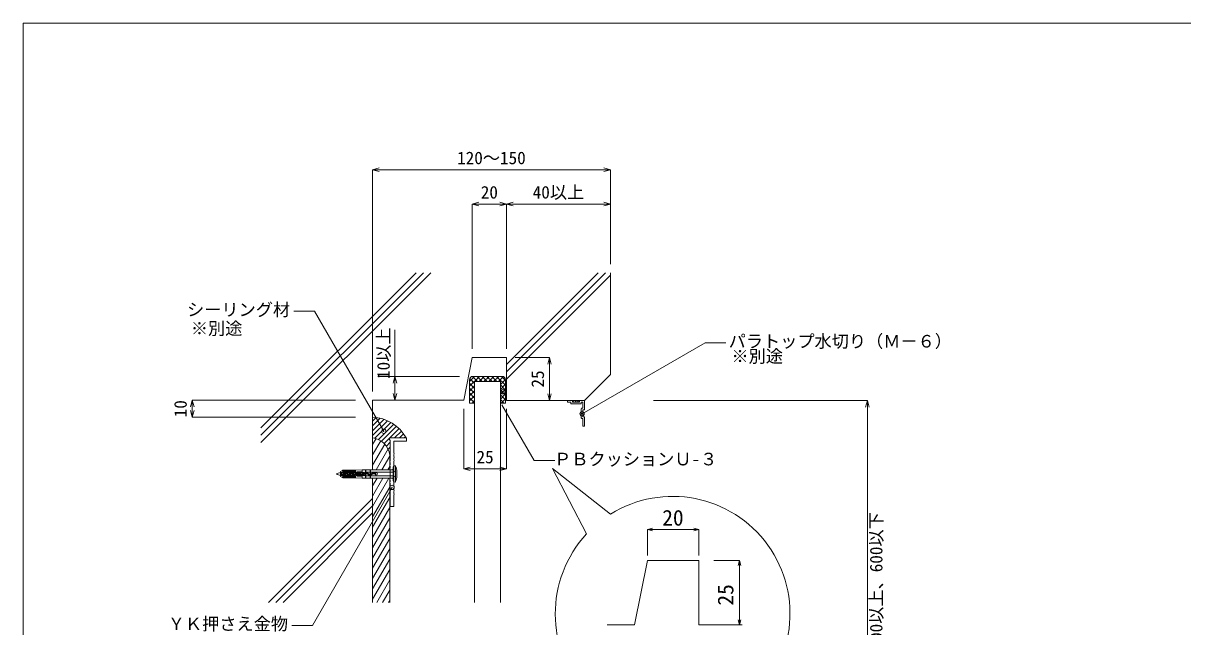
# Model space of a CAD drawing. Units: millimetres, scale not verified, with parts at other scales. Extents: x -675 to 675, y -471 to 460.
# Drawn here: x -675 to 0, y 109 to 460 of the extents above; entities that cross this region are included whole.
import ezdxf
from ezdxf.enums import TextEntityAlignment as Align

# ---------------------------------------------------------------- set-up
doc = ezdxf.new("R2010")
doc.units = ezdxf.units.MM
doc.header["$LTSCALE"] = 5
doc.header["$PDMODE"] = 32
doc.header["$PDSIZE"] = 2.5
doc.layers.add('1-0_芯・寸法線', color=7, linetype='Continuous', lineweight=18)
doc.layers.add('F-F', color=7, linetype='Continuous', lineweight=18)
doc.styles.add('ＭＳ ゴシック', font='')
doc.styles.get('ＭＳ ゴシック').set_extended_font_data('MS Gothic')

msp = doc.modelspace()

# ---------------------------------------------------------------- linework, layer by layer
at = {"layer": '1-0_芯・寸法線'}
for p, q in [((-471.601, 374.702), (-467.737, 375.737)), ((-471.601, 374.702), (-471.601, 245.569)), ((-471.601, 374.702), (-467.737, 373.666)), ((-471.601, 374.702), (-333.198, 374.702)), ((-333.198, 374.702), (-337.061, 375.737)), ((-333.198, 374.702), (-337.061, 373.666)), ((-333.198, 374.702), (-333.198, 319.702)), ((-413.638, 354.702), (-409.774, 355.737)), ((-413.638, 354.702), (-413.638, 270.383)), ((-413.638, 354.702), (-393.638, 354.702)), ((-413.638, 354.702), (-409.774, 353.666)), ((-393.638, 354.702), (-397.502, 355.737)), ((-393.638, 354.702), (-397.502, 353.666)), ((-393.638, 354.702), (-389.774, 355.737)), ((-393.638, 354.702), (-393.638, 270.383)), ((-393.638, 354.702), (-333.198, 354.702)), ((-393.638, 354.702), (-389.774, 353.666)), ((-333.198, 354.702), (-337.061, 355.737)), ((-333.198, 354.702), (-337.061, 353.666)), ((-536.601, 215.912), (-437.811, 314.702)), ((-536.601, 220.155), (-442.054, 314.702)), ((-536.601, 224.397), (-446.296, 314.702)), ((-393.638, 261.294), (-340.23, 314.702)), ((-393.638, 257.051), (-335.988, 314.702)), ((-393.638, 252.809), (-333.198, 313.249)), ((-333.198, 255.383), (-333.198, 314.702)), ((-517.451, 292.378), (-505.451, 292.378)), ((-465.076, 222.446), (-505.451, 292.378)), ((-458.601, 240.569), (-458.601, 281.492)), ((-413.638, 265.383), (-418.601, 240.569)), ((-413.638, 265.383), (-393.638, 265.383)), ((-393.638, 265.383), (-393.638, 240.383)), ((-368.638, 265.383), (-388.638, 265.383)), ((-368.638, 265.383), (-369.673, 261.519)), ((-368.638, 240.383), (-368.638, 265.383)), ((-368.638, 265.383), (-367.603, 261.519)), ((-468.549, 254.383), (-420.937, 254.383)), ((-458.601, 254.383), (-459.636, 250.519)), ((-458.601, 254.383), (-457.565, 250.519)), ((-415.238, 248.628), (-409.483, 254.383)), ((-415.238, 251.456), (-412.312, 254.383)), ((-415.238, 252.383), (-415.238, 238.883)), ((-415.238, 250.393), (-412.238, 247.393)), ((-415.108, 253.092), (-412.238, 250.222)), ((-413.546, 254.359), (-410.57, 251.383)), ((-396.238, 254.383), (-413.238, 254.383)), ((-412.238, 251.383), (-412.238, 122.732)), ((-397.238, 251.383), (-412.238, 251.383)), ((-410.742, 254.383), (-407.742, 251.383)), ((-409.655, 251.383), (-406.655, 254.383)), ((-407.913, 254.383), (-404.913, 251.383)), ((-406.826, 251.383), (-403.826, 254.383)), ((-405.085, 254.383), (-402.085, 251.383)), ((-403.998, 251.383), (-400.998, 254.383)), ((-402.257, 254.383), (-399.257, 251.383)), ((-401.169, 251.383), (-398.169, 254.383)), ((-399.428, 254.383), (-394.238, 249.192)), ((-398.341, 251.383), (-395.487, 254.236)), ((-397.238, 249.657), (-394.255, 252.641)), ((-397.238, 251.383), (-397.238, 122.732)), ((-397.238, 246.829), (-394.238, 249.829)), ((-396.6, 254.383), (-394.238, 252.021)), ((-394.238, 252.383), (-394.238, 238.883)), ((-348.198, 240.383), (-333.198, 255.383)), ((-458.601, 240.569), (-459.636, 244.432)), ((-458.601, 240.569), (-457.565, 244.432)), ((-415.238, 245.799), (-412.238, 248.799)), ((-415.238, 247.565), (-412.238, 244.565)), ((-415.238, 242.971), (-412.238, 245.971)), ((-415.238, 244.737), (-412.238, 241.737)), ((-415.238, 240.143), (-412.238, 243.143)), ((-397.238, 249.364), (-394.238, 246.364)), ((-397.238, 244), (-394.238, 247)), ((-397.238, 246.536), (-394.238, 243.536)), ((-397.238, 241.172), (-394.238, 244.172)), ((-397.238, 243.707), (-394.238, 240.707)), ((-368.638, 240.383), (-369.673, 244.246)), ((-368.638, 240.383), (-367.603, 244.246)), ((-576.601, 240.569), (-577.636, 236.705)), ((-576.601, 230.569), (-576.601, 240.569)), ((-576.601, 240.569), (-575.565, 236.705)), ((-576.601, 240.569), (-481.601, 240.569)), ((-471.601, 240.569), (-418.601, 240.569)), ((-471.601, 240.569), (-471.601, 200.068)), ((-415.238, 241.908), (-412.238, 238.908)), ((-415.238, 239.08), (-415.041, 238.883)), ((-412.238, 238.883), (-415.238, 238.883)), ((-413.669, 238.883), (-412.238, 240.314)), ((-397.238, 240.879), (-395.242, 238.883)), ((-394.238, 238.883), (-397.238, 238.883)), ((-396.699, 238.883), (-394.238, 241.344)), ((-396.379, 237.912), (-377.599, 205.383)), ((-348.198, 240.383), (-393.638, 240.383)), ((-358.198, 240.083), (-358.198, 239.383)), ((-356.198, 239.383), (-358.198, 239.383)), ((-355.498, 240.383), (-357.898, 240.383)), ((-356.198, 238.683), (-356.198, 239.383)), ((-355.898, 238.383), (-350.498, 238.383)), ((-355.198, 239.573), (-354.388, 240.383)), ((-355.198, 240.083), (-355.198, 239.383)), ((-351.198, 239.383), (-355.198, 239.383)), ((-353.973, 239.383), (-352.973, 240.383)), ((-352.559, 239.383), (-351.559, 240.383)), ((-351.198, 240.083), (-351.198, 239.383)), ((-350.898, 240.383), (-348.498, 240.383)), ((-349.198, 239.383), (-350.198, 239.383)), ((-350.198, 238.683), (-350.198, 239.383)), ((-349.198, 235.883), (-349.198, 239.383)), ((-348.198, 235.183), (-348.198, 240.083)), ((-183.628, 240.383), (-308.198, 240.383)), ((-183.628, 240.383), (-184.664, 236.519)), ((-183.628, -29.619), (-183.628, 240.383)), ((-183.628, 240.383), (-182.593, 236.519)), ((-576.601, 230.569), (-577.636, 234.432)), ((-576.601, 230.569), (-575.565, 234.432)), ((-576.601, 230.569), (-481.601, 230.569)), ((-471.601, 228.402), (-469.596, 230.407)), ((-471.601, 225.574), (-467.194, 229.98)), ((-418.601, 200.569), (-418.601, 235.569)), ((-393.638, 200.569), (-393.638, 235.569)), ((-350.198, 235.583), (-350.198, 230.183)), ((-349.898, 235.883), (-349.198, 235.883)), ((-349.898, 229.883), (-349.198, 229.883)), ((-349.198, 230.883), (-349.198, 234.883)), ((-348.498, 234.883), (-349.198, 234.883)), ((-348.498, 230.883), (-349.198, 230.883)), ((-349.198, 225.683), (-349.198, 229.883)), ((-348.198, 230.583), (-348.198, 225.683)), ((-471.601, 222.745), (-464.993, 229.353)), ((-471.601, 219.917), (-462.962, 228.556)), ((-470.339, 218.35), (-461.08, 227.609)), ((-468.225, 217.636), (-459.335, 226.526)), ((-466.419, 216.614), (-457.718, 225.315)), ((-461.635, 218.569), (-456.224, 223.98)), ((-348.898, 225.383), (-348.498, 225.383)), ((-471.601, 214.632), (-469.573, 218.145)), ((-471.601, 208.632), (-466.834, 216.888)), ((-464.876, 215.328), (-461.799, 218.405)), ((-463.584, 213.791), (-461.299, 216.077)), ((-452.099, 218.569), (-461.799, 218.569)), ((-461.799, 217.569), (-461.799, 218.569)), ((-461.799, 217.569), (-461.299, 217.069)), ((-461.299, 205.069), (-461.299, 217.069)), ((-452.099, 216.569), (-459.305, 216.569)), ((-459.305, 209.819), (-459.305, 216.569)), ((-458.807, 218.569), (-454.853, 222.523)), ((-455.979, 218.569), (-453.604, 220.943)), ((-453.15, 218.569), (-452.482, 219.236)), ((-451.799, 216.869), (-451.799, 218.269)), ((-471.601, 202.632), (-464.499, 214.933)), ((-469.617, 200.068), (-462.634, 212.163)), ((-462.555, 211.992), (-461.299, 213.248)), ((-466.153, 200.068), (-461.601, 207.953)), ((-461.601, 208.569), (-461.601, 200.068)), ((-461.601, 208.569), (-461.601, 200.068)), ((-461.299, 205.069), (-461.601, 204.566)), ((-461.299, 204.053), (-461.601, 204.566)), ((-461.299, 203.056), (-461.601, 202.553)), ((-461.299, 202.04), (-461.601, 202.553)), ((-461.299, 203.056), (-461.299, 204.053)), ((-459.305, 207.84), (-459.305, 208.819)), ((-459.305, 205.821), (-459.305, 206.84)), ((-459.305, 198.068), (-459.305, 204.821)), ((-377.599, 205.383), (-365.599, 205.383)), ((-490.351, 198.458), (-492.322, 197.862)), ((-492.322, 197.275), (-490.081, 196.678)), ((-490.37, 198.975), (-488.844, 199.87)), ((-490.37, 198.975), (-490.37, 196.162)), ((-490.37, 196.162), (-488.844, 195.267)), ((-489.755, 198.583), (-490.351, 198.458)), ((-490.351, 198.458), (-490.081, 196.678)), ((-489.447, 196.553), (-490.081, 196.678)), ((-489.755, 198.583), (-489.447, 196.553)), ((-489.139, 198.583), (-489.736, 198.458)), ((-488.832, 196.556), (-489.466, 196.678)), ((-488.844, 199.314), (-489.151, 199.068)), ((-482.026, 199.068), (-489.151, 199.068)), ((-488.844, 195.823), (-489.151, 196.068)), ((-482.026, 196.068), (-489.151, 196.068)), ((-489.139, 198.583), (-488.832, 196.553)), ((-488.524, 198.583), (-489.121, 198.458)), ((-488.844, 199.697), (-489.046, 199.568)), ((-481.953, 199.568), (-489.046, 199.568)), ((-488.844, 198.707), (-489.046, 198.443)), ((-482.052, 198.443), (-489.046, 198.443)), ((-488.844, 196.43), (-489.046, 196.693)), ((-482.052, 196.693), (-489.046, 196.693)), ((-488.217, 196.556), (-488.851, 196.678)), ((-477.632, 200.068), (-488.844, 199.87)), ((-488.844, 199.697), (-488.844, 199.87)), ((-481.447, 199.838), (-488.844, 199.697)), ((-488.844, 199.314), (-488.844, 199.568)), ((-488.844, 199.314), (-481.447, 199.482)), ((-488.844, 198.707), (-488.844, 199.068)), ((-481.447, 198.953), (-488.844, 198.707)), ((-488.844, 197.568), (-488.844, 198.443)), ((-488.844, 197.568), (-488.844, 196.693)), ((-481.447, 196.184), (-488.844, 196.43)), ((-488.844, 196.43), (-488.844, 196.068)), ((-488.844, 195.823), (-488.844, 195.568)), ((-488.844, 195.823), (-481.447, 195.655)), ((-488.524, 198.583), (-488.216, 196.553)), ((-487.909, 198.583), (-488.505, 198.458)), ((-487.601, 196.556), (-488.235, 196.678)), ((-487.909, 198.583), (-487.601, 196.553)), ((-487.293, 198.583), (-487.89, 198.458)), ((-486.986, 196.556), (-487.62, 196.678)), ((-487.293, 198.583), (-486.986, 196.553)), ((-486.678, 198.583), (-487.274, 198.458)), ((-486.371, 196.556), (-487.005, 196.678)), ((-486.678, 198.583), (-486.37, 196.553)), ((-486.063, 198.583), (-486.659, 198.458)), ((-485.755, 196.556), (-486.389, 196.678)), ((-486.063, 198.583), (-485.755, 196.553)), ((-485.447, 198.583), (-486.044, 198.458)), ((-485.14, 196.556), (-485.774, 196.678)), ((-485.447, 198.583), (-485.139, 196.553)), ((-484.832, 198.583), (-485.428, 198.458)), ((-484.525, 196.556), (-485.158, 196.678)), ((-484.832, 198.583), (-484.524, 196.553)), ((-484.216, 198.583), (-484.813, 198.458)), ((-483.909, 196.556), (-484.543, 196.678)), ((-484.216, 198.583), (-483.909, 196.553)), ((-483.601, 198.583), (-484.197, 198.458)), ((-483.294, 196.556), (-483.928, 196.678)), ((-483.601, 198.583), (-483.293, 196.553)), ((-482.986, 198.583), (-483.582, 198.458)), ((-482.678, 196.556), (-483.312, 196.678)), ((-482.678, 196.556), (-483.312, 196.678)), ((-482.986, 198.583), (-482.678, 196.553)), ((-482.986, 198.583), (-482.678, 196.553)), ((-482.37, 198.583), (-482.967, 198.458)), ((-482.063, 196.556), (-482.697, 196.678)), ((-482.37, 198.583), (-482.063, 196.553)), ((-481.755, 198.583), (-482.351, 198.458)), ((-481.448, 196.556), (-482.081, 196.678)), ((-481.755, 198.583), (-481.447, 196.553)), ((-481.139, 198.583), (-481.736, 198.458)), ((-480.832, 196.556), (-481.466, 196.678)), ((-481.139, 198.583), (-480.832, 196.553)), ((-480.524, 198.583), (-481.121, 198.458)), ((-480.217, 196.556), (-480.851, 196.678)), ((-480.709, 198.631), (-480.709, 196.506)), ((-477.878, 198.756), (-480.586, 198.756)), ((-477.878, 198.506), (-480.586, 198.506)), ((-477.878, 196.631), (-480.586, 196.631)), ((-477.878, 196.381), (-480.586, 196.381)), ((-480.524, 198.583), (-480.216, 196.553)), ((-479.909, 198.583), (-480.505, 198.458)), ((-479.601, 196.556), (-480.235, 196.678)), ((-480.096, 198.506), (-480.096, 196.631)), ((-479.909, 198.583), (-479.601, 196.553)), ((-479.293, 198.583), (-479.89, 198.458)), ((-478.986, 196.556), (-479.62, 196.678)), ((-479.293, 198.583), (-478.986, 196.553)), ((-478.678, 198.583), (-479.274, 198.458)), ((-478.371, 196.556), (-479.005, 196.678)), ((-478.678, 198.583), (-478.37, 196.553)), ((-478.063, 198.583), (-478.659, 198.458)), ((-477.755, 196.556), (-478.389, 196.678)), ((-478.063, 198.583), (-477.755, 196.553)), ((-477.447, 198.583), (-478.044, 198.458)), ((-477.934, 198.506), (-477.934, 196.631)), ((-477.14, 196.556), (-477.774, 196.678)), ((-477.14, 196.556), (-477.774, 196.678)), ((-477.14, 196.556), (-477.774, 196.678)), ((-475.739, 200.068), (-477.632, 200.068)), ((-477.632, 198.689), (-477.632, 200.068)), ((-477.632, 198.256), (-477.632, 196.881)), ((-477.632, 196.448), (-477.632, 195.068)), ((-477.447, 198.583), (-477.139, 196.553)), ((-477.447, 198.583), (-477.139, 196.553)), ((-477.447, 198.583), (-477.139, 196.553)), ((-476.832, 198.583), (-477.428, 198.458)), ((-477.386, 198.256), (-477.386, 197.943)), ((-477.386, 197.193), (-477.386, 196.881)), ((-476.525, 196.556), (-477.158, 196.678)), ((-476.125, 197.693), (-477.139, 197.693)), ((-476.125, 197.443), (-477.139, 197.443)), ((-476.832, 198.583), (-476.524, 196.553)), ((-476.832, 197.693), (-476.832, 197.443)), ((-476.216, 198.583), (-476.813, 198.458)), ((-475.909, 196.556), (-476.543, 196.678)), ((-476.216, 198.583), (-459.601, 198.583)), ((-476.216, 198.583), (-475.909, 196.553)), ((-475.909, 196.556), (-475.909, 198.583)), ((-475.909, 196.553), (-459.601, 196.553)), ((-475.739, 200.068), (-475.739, 198.205)), ((-475.739, 197.604), (-475.739, 195.068)), ((-473.031, 200.068), (-475.463, 200.068)), ((-475.463, 200.068), (-475.463, 198.271)), ((-475.463, 197.676), (-475.463, 195.068)), ((-473.031, 200.068), (-473.031, 197.447)), ((-473.031, 196.853), (-473.031, 195.068)), ((-460.093, 200.068), (-472.756, 200.068)), ((-472.756, 200.068), (-472.756, 197.494)), ((-472.756, 196.896), (-472.756, 195.068)), ((-462.688, 200.068), (-461.601, 201.953)), ((-461.299, 201.058), (-461.601, 200.555)), ((-461.299, 200.042), (-461.601, 200.555)), ((-461.299, 199.045), (-461.601, 198.541)), ((-461.299, 198.028), (-461.601, 198.541)), ((-461.299, 197.062), (-461.601, 196.559)), ((-461.299, 196.046), (-461.601, 196.559)), ((-461.299, 201.058), (-461.299, 202.04)), ((-461.299, 199.045), (-461.299, 200.042)), ((-461.299, 197.062), (-461.299, 198.028)), ((-461.299, 195.064), (-461.299, 196.046)), ((-459.601, 201.6), (-459.601, 193.537)), ((-459.601, 198.583), (-458.37, 199.208)), ((-459.305, 190.311), (-459.305, 197.068)), ((-458.37, 202.318), (-459.152, 202.231)), ((-458.37, 197.568), (-458.37, 202.318)), ((-458.37, 201.513), (-458.37, 193.624)), ((-458.37, 197.568), (-458.37, 192.818)), ((-457.447, 197.568), (-457.447, 199.7)), ((-457.447, 197.568), (-457.447, 195.437)), ((-418.601, 200.569), (-414.737, 201.604)), ((-418.601, 200.569), (-393.638, 200.569)), ((-418.601, 200.569), (-414.737, 199.533)), ((-393.638, 200.569), (-397.502, 201.604)), ((-393.638, 200.569), (-397.502, 199.533)), ((-366.911, 200.839), (-333.204, 174.121)), ((-366.911, 200.839), (-347.028, 162.699)), ((-460.302, 189.73), (-506.657, 109.441)), ((-488.844, 195.44), (-489.046, 195.568)), ((-481.953, 195.568), (-489.046, 195.568)), ((-488.844, 195.44), (-488.844, 195.267)), ((-481.447, 195.299), (-488.844, 195.44)), ((-477.632, 195.068), (-488.844, 195.267)), ((-475.739, 195.068), (-477.632, 195.068)), ((-473.031, 195.068), (-475.463, 195.068)), ((-460.093, 195.068), (-472.756, 195.068)), ((-471.601, 195.068), (-471.601, 122.732)), ((-471.601, 190.632), (-469.039, 195.068)), ((-471.601, 184.632), (-465.575, 195.068)), ((-471.601, 178.632), (-462.111, 195.068)), ((-471.601, 172.632), (-461.601, 189.953)), ((-461.601, 195.068), (-461.601, 122.732)), ((-461.299, 195.064), (-461.601, 194.561)), ((-461.299, 194.048), (-461.601, 194.561)), ((-461.299, 193.067), (-461.601, 192.563)), ((-461.299, 192.05), (-461.601, 192.563)), ((-461.299, 191.084), (-461.601, 190.581)), ((-461.299, 190.068), (-461.601, 190.581)), ((-461.299, 193.067), (-461.299, 194.048)), ((-461.299, 191.084), (-461.299, 192.05)), ((-461.299, 178.869), (-461.299, 190.068)), ((-459.305, 188.314), (-459.305, 189.311)), ((-458.37, 192.818), (-459.152, 192.906)), ((-532.2, 122.732), (-471.601, 183.331)), ((-471.601, 166.632), (-461.601, 183.953)), ((-459.305, 186.305), (-459.305, 187.314)), ((-459.305, 178.869), (-459.305, 185.305)), ((-527.957, 122.732), (-471.601, 179.089)), ((-471.601, 160.632), (-461.601, 177.953)), ((-459.605, 178.569), (-460.999, 178.569)), ((-523.715, 122.732), (-471.601, 174.846)), ((-471.601, 154.632), (-461.601, 171.953)), ((-471.601, 148.632), (-461.601, 165.953)), ((-311.641, 165.196), (-308.743, 165.973)), ((-311.641, 165.196), (-281.641, 165.196)), ((-311.641, 165.196), (-308.743, 164.42)), ((-311.641, 165.196), (-311.641, 150.196)), ((-281.641, 165.196), (-284.539, 165.973)), ((-281.641, 165.196), (-284.539, 164.42)), ((-281.641, 165.196), (-281.641, 150.196)), ((-471.601, 142.632), (-461.601, 159.953)), ((-471.601, 136.632), (-461.601, 153.953)), ((-471.601, 130.632), (-461.601, 147.953)), ((-471.601, 124.632), (-461.601, 141.953)), ((-311.641, 147.196), (-319.141, 109.696)), ((-311.641, 147.196), (-281.641, 147.196)), ((-281.641, 147.196), (-281.641, 109.696)), ((-258.008, 147.196), (-273.008, 147.196)), ((-258.008, 147.196), (-258.784, 144.299)), ((-258.008, 109.696), (-258.008, 147.196)), ((-258.008, 147.196), (-257.231, 144.299)), ((-469.234, 122.732), (-461.601, 135.953)), ((-465.77, 122.732), (-461.601, 129.953)), ((-462.305, 122.732), (-461.601, 123.953)), ((-518.657, 109.441), (-506.657, 109.441)), ((-335.149, 109.696), (-319.141, 109.696)), ((-281.641, 109.696), (-256.521, 109.696)), ((-258.008, 109.696), (-258.784, 112.594)), ((-258.008, 109.696), (-257.231, 112.594))]:
    msp.add_line(p, q, dxfattribs=at)
for points in [[(-349.698, 232.579), (-277.986, 273.981), (-265.986, 273.981)], [(-459.305, 209.819), (-459.005, 209.319), (-459.305, 208.819)], [(-459.305, 207.84), (-459.005, 207.34), (-459.305, 206.84)], [(-459.305, 205.821), (-459.005, 205.321), (-459.305, 204.821)], [(-459.305, 198.068), (-459.604, 197.568), (-459.305, 197.068)], [(-459.601, 198.583), (-459.601, 196.553), (-458.37, 195.928)], [(-459.305, 190.311), (-459.005, 189.811), (-459.305, 189.311)], [(-459.305, 188.314), (-459.005, 187.814), (-459.305, 187.314)], [(-459.305, 186.305), (-459.005, 185.805), (-459.305, 185.305)]]:
    msp.add_lwpolyline(points, dxfattribs=at)
for centre, radius, start, end in [((-413.238, 252.383), 2, 90, 180), ((-396.238, 252.383), 2, 0, 90), ((-357.898, 240.083), 0.3, 90, 180), ((-355.898, 238.683), 0.3, 180, 270), ((-355.498, 240.083), 0.3, 0, 90), ((-350.898, 240.083), 0.3, 90, 180), ((-350.498, 238.683), 0.3, 270, 0), ((-348.498, 240.083), 0.3, 0, 90), ((-472.463, 207.321), 23.264, 28.91375, 87.87601), ((-349.898, 235.583), 0.3, 90, 180), ((-349.898, 230.183), 0.3, 180, 270), ((-348.498, 235.183), 0.3, 270, 0), ((-348.498, 230.583), 0.3, 0, 90), ((-348.898, 225.683), 0.3, 180, 270), ((-348.498, 225.683), 0.3, 270, 0), ((-472.906, 207.263), 11.381, 6.58685, 83.41315), ((-452.099, 218.269), 0.3, 0, 90), ((-452.099, 216.869), 0.3, 270, 0), ((-296.974, 116.196), 68.322, 137.10641, 122.02478), ((-460.999, 178.869), 0.3, 180, 270), ((-459.605, 178.869), 0.3, 270, 0)]:
    msp.add_arc(centre, radius, start, end, dxfattribs=at)
for centre, major_axis, ratio, start_param, end_param in [((-492.216, 197.568), (0, 0.312), 0.984615, 0.3490659, 2.7925268), ((-482.052, 199.068), (0, 0.625), 0.984615, 3.1415686, 4.5262609), ((-482.052, 196.068), (0, 0.625), 0.984615, 4.8985171, 6.2832094), ((-482.026, 199.693), (0, 0.625), 0.984615, 3.1415835, 4.3668211), ((-482.026, 195.443), (0, 0.625), 0.984615, 5.0579569, 6.2831945), ((-481.953, 200.193), (0, 0.625), 0.984615, 3.1415926, 4.1068198), ((-480.586, 198.631), (0, 0.125), 0.984615, 6.2831853, 9.424778), ((-480.586, 196.506), (0, 0.125), 0.984615, 6.2831853, 7.8539816), ((-480.586, 196.506), (0, 0.125), 0.984615, 1.5707963, 3.1415927), ((-477.878, 198.256), (0, 0.5), 0.984615, 4.712389, 6.2831853), ((-477.878, 198.256), (0, 0.25), 0.984615, 4.712389, 6.2831853), ((-477.878, 196.881), (0, 0.25), 0.984615, 3.1415927, 4.712389), ((-477.878, 196.881), (0, 0.5), 0.984615, 3.1415927, 4.712389), ((-477.139, 197.943), (0, 0.25), 0.984615, 1.5707963, 3.1415927), ((-477.139, 197.193), (0, 0.25), 0.984615, 6.2831853, 7.8539816), ((-476.585, 197.943), (0, 0.25), 0.984615, 3.1415926, 3.9600705), ((-475.237, 196.662), (0, 1.625), 0.984615, 5.5303847, 7.1016632), ((-476.125, 197.443), (0, 0.25), 0.984615, 5.7420858, 6.2831853), ((-476.125, 197.693), (0, 0.25), 0.984615, 3.1415927, 3.6826922), ((-475.237, 196.193), (0, 1.5), 0.984615, 5.5303611, 6.8242848), ((-475.237, 198.943), (0, 1.5), 0.984615, 2.6004931, 2.7304548), ((-475.601, 200.193), (0, 0.188), 0.984615, 2.300524, 3.9826613), ((-475.237, 198.943), (0, 1.5), 0.984615, 3.5527305, 3.8761483), ((-473.134, 196.662), (0, 1.625), 0.984615, 0.7170457, 0.7692857), ((-473.134, 198.475), (0, 1.625), 0.984615, 2.3894412, 3.8937441), ((-475.237, 198.475), (0, 1.625), 0.984615, 3.8586383, 3.9659091), ((-473.134, 198.943), (0, 1.5), 0.984615, 2.3894717, 3.8937136), ((-473.134, 196.193), (0, 1.5), 0.984615, 0.4111379, 0.6797399), ((-472.893, 200.193), (0, 0.188), 0.984615, 2.300524, 3.9826613), ((-473.134, 196.193), (0, 1.5), 0.984615, 5.5307109, 5.8720474), ((-471.031, 196.662), (0, 1.625), 0.984615, 5.5643851, 7.0359859), ((-471.031, 198.475), (0, 1.625), 0.984615, 2.3891183, 2.424547), ((-473.134, 196.662), (0, 1.625), 0.984615, 5.5307109, 5.5661396), ((-471.031, 196.193), (0, 1.5), 0.984615, 5.4776983, 7.0360095), ((-471.031, 198.943), (0, 1.5), 0.984615, 2.3887684, 2.7304548), ((-471.031, 198.943), (0, 1.5), 0.984615, 3.5527305, 3.9323051), ((-469.447, 197.568), (0, 0.625), 0.984615, 2.1381187, 7.3225704), ((-460.093, 200.568), (0, 0.5), 0.984615, 3.1415924, 4.712389), ((-459.109, 201.6), (0, 0.633), 0.777328, 0.0872665, 1.5707963), ((-458.28, 201.014), (0, 0.513), 0.777328, 5.1964622, 6.5129023), ((-463.374, 197.568), (0, 7.917), 0.777328, 4.9850364, 5.1964622), ((-481.953, 194.943), (0, 0.625), 0.984615, 5.3179582, 6.2831853), ((-475.601, 194.943), (0, 0.188), 0.984615, 5.4421166, 7.124254), ((-472.893, 194.943), (0, 0.188), 0.984615, 5.4421166, 7.124254), ((-460.093, 194.568), (0, 0.5), 0.984615, 4.712389, 6.2831856), ((-459.109, 193.537), (0, 0.633), 0.777328, 1.5707963, 3.0543262), ((-458.28, 194.123), (0, 0.513), 0.777328, 2.9118756, 4.2283158), ((-463.374, 197.568), (0, 7.917), 0.777328, 4.2283158, 4.4397415)]:
    msp.add_ellipse(centre, major_axis=major_axis, ratio=ratio, start_param=start_param, end_param=end_param, dxfattribs=at)
for p in [(-395.738, 245.412), (-349.698, 232.579), (-465.076, 222.446), (-460.302, 189.73)]:
    msp.add_point(p, dxfattribs=at)
at = {"layer": 'F-F'}
msp.add_line((-675, 460), (-675, -440), dxfattribs=at)
msp.add_lwpolyline([(-675, 460), (675, 460), (675, -440), (-675, -440)], dxfattribs=at)

# ---------------------------------------------------------------- texts
at = {"layer": '1-0_芯・寸法線', "style": 'ＭＳ ゴシック'}
for s, height, p in [('120～150', 7.331, (-422.399, 375.702)), ('20', 7.331, (-408.638, 355.702)), ('40以上', 7.331, (-378.418, 355.702)), ('シーリング材', 7.331, (-579.644, 287.378)), ('※別途', 7.331, (-577.417, 276.433)), ('パラトップ水切り（Ｍ－６）', 7.331, (-264.372, 268.981)), ('※別途', 7.331, (-262.735, 260.238)), ('25', 7.331, (-411.119, 201.569)), ('ＰＢクッションＵ-３', 7.331, (-365.962, 200.383)), ('20', 9.164, (-303.031, 164.747)), ('ＹＫ押さえ金物', 7.331, (-590.826, 104.441))]:
    msp.add_text(s, height=height, dxfattribs=at).set_placement(p, align=Align.BOTTOM_LEFT)
for s, height, p in [('10以上', 7.331, (-459.444, 252.886)), ('25', 7.331, (-369.638, 247.883)), ('10', 7.331, (-577.601, 230.569)), ('仕上げ面から300以上、600以下', 7.331, (-172.628, 35.382)), ('25', 9.164, (-258.849, 120.946))]:
    msp.add_text(s, height=height, rotation=90, dxfattribs=at).set_placement(p, align=Align.BOTTOM_LEFT)

doc.saveas('drawing.dxf')
